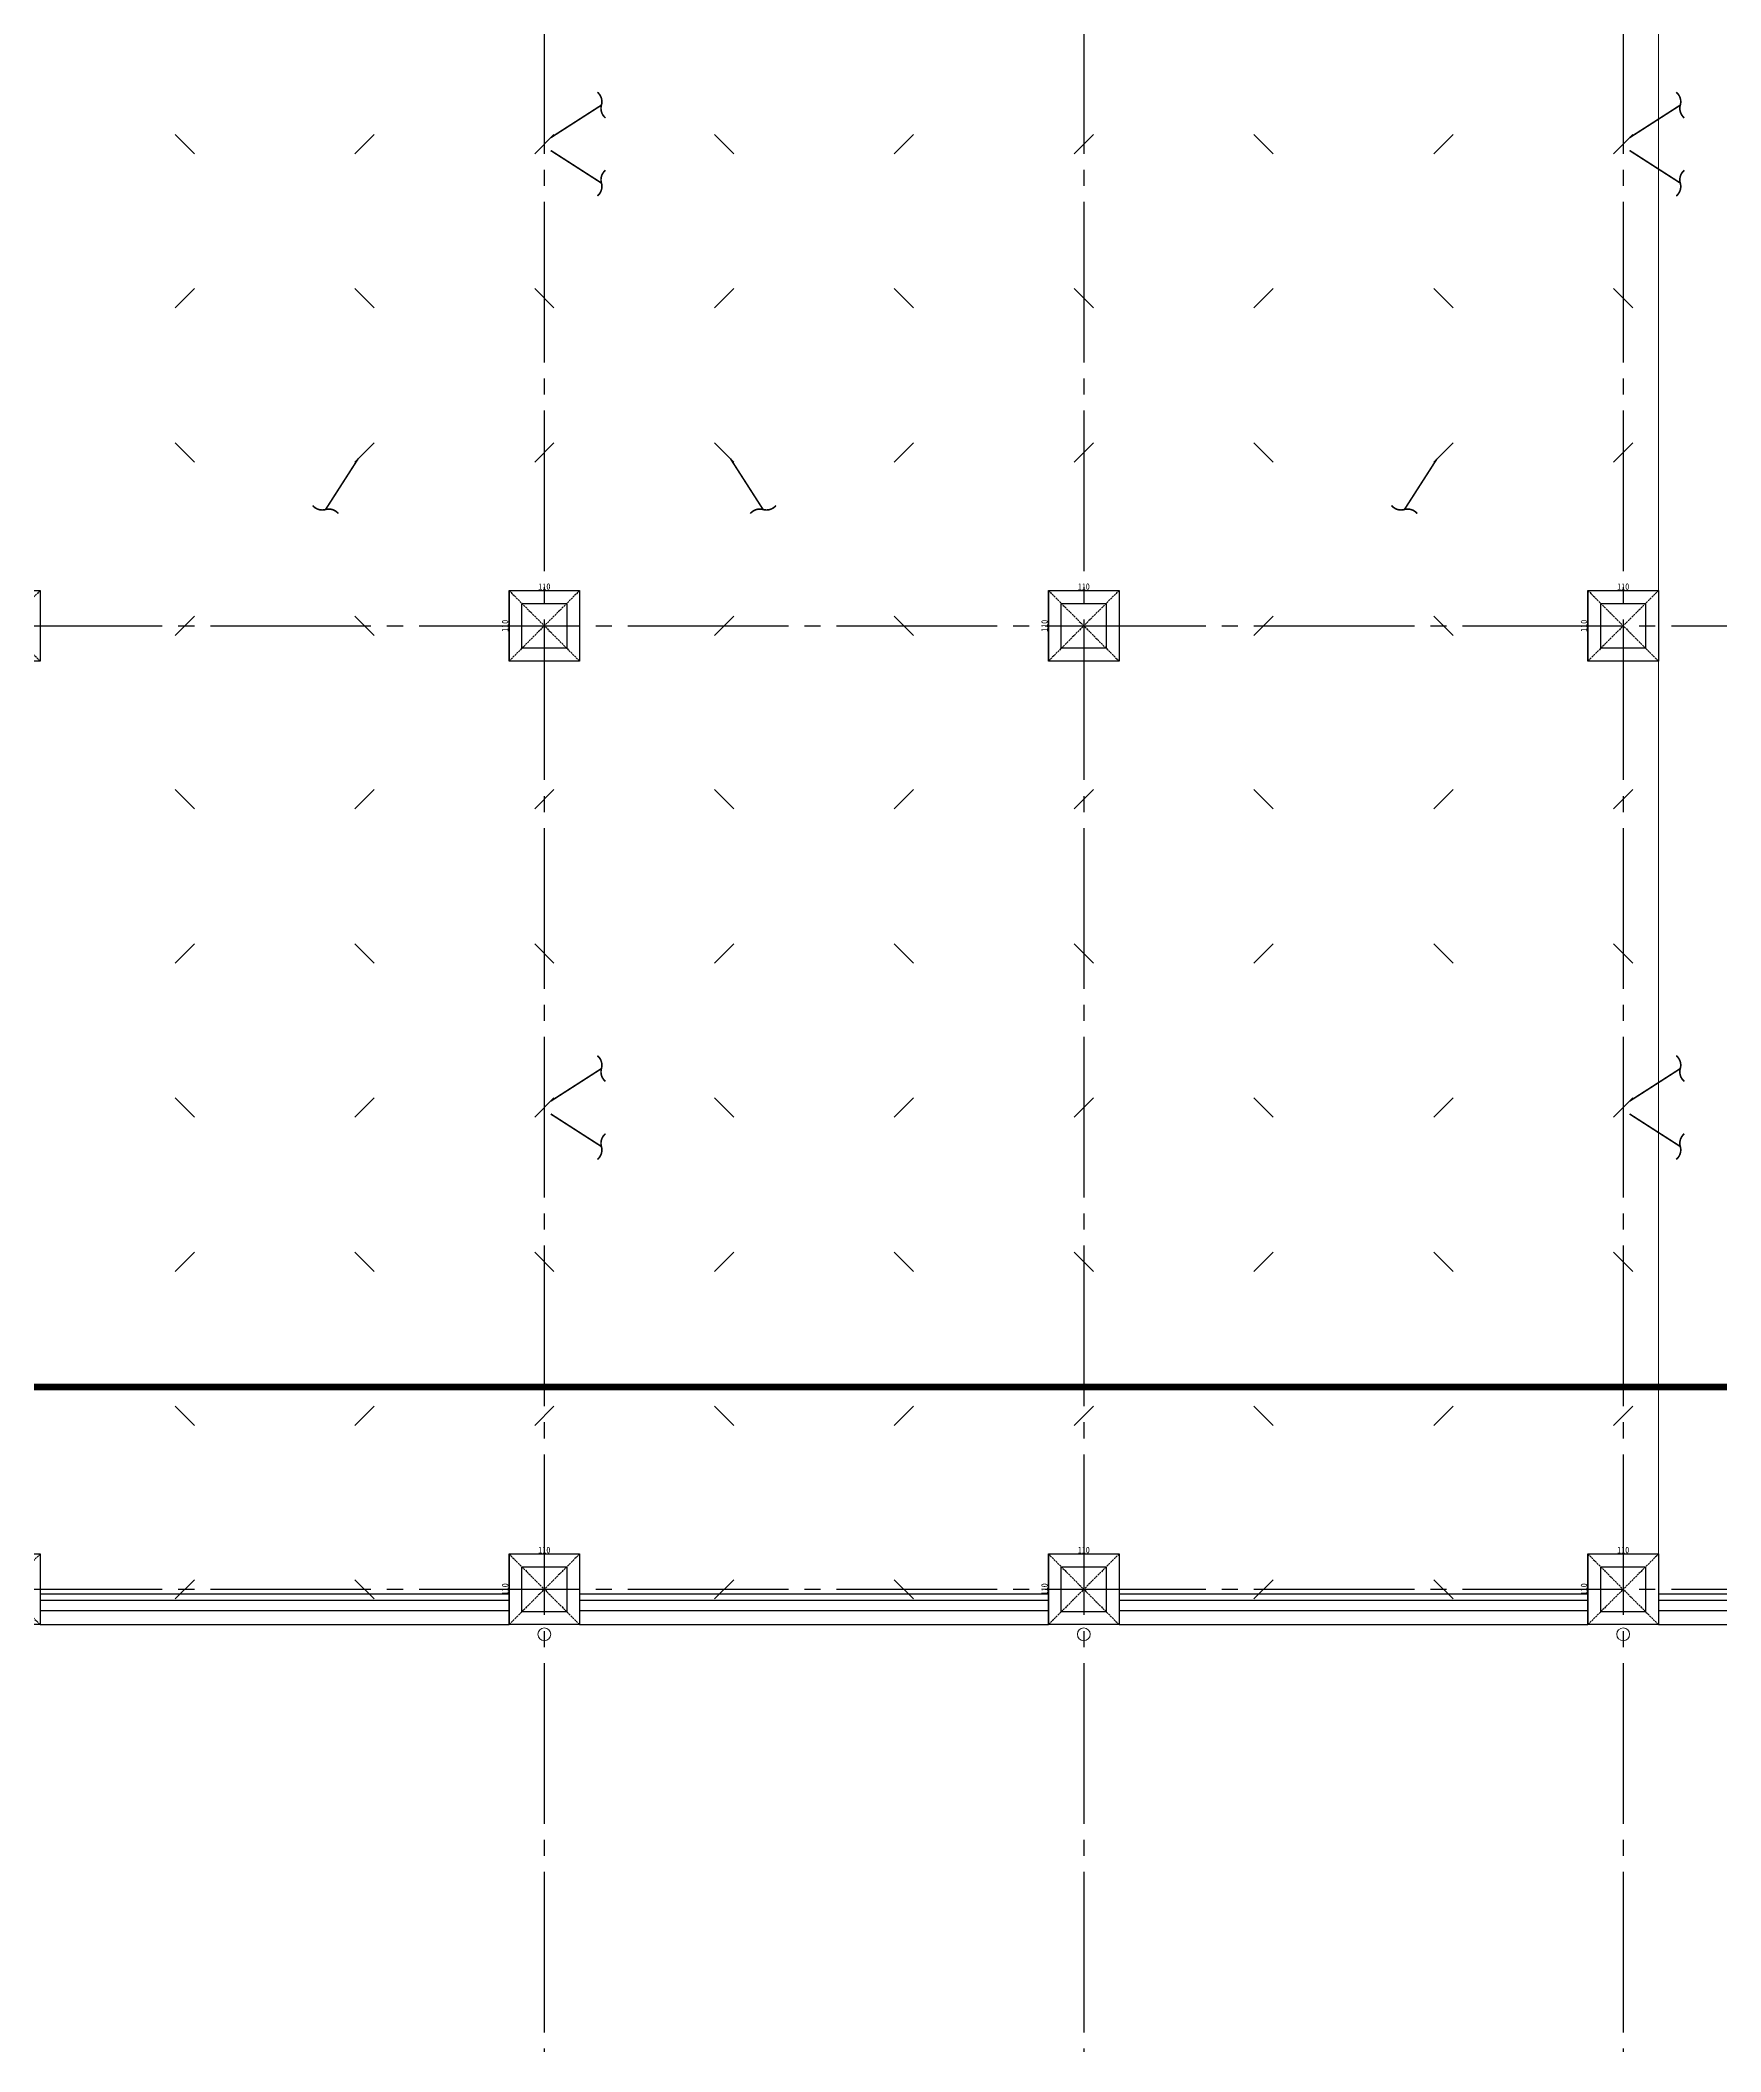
# Model space of a CAD drawing. Header units: millimetres. Extents: x -960 to 39633, y -720 to 12125.
# Drawn here: x 9415 to 12032, y -720 to 2412 of the extents above; entities that cross this region are included whole.
import ezdxf

# ---------------------------------------------------------------- set-up
doc = ezdxf.new("R2010")
doc.units = ezdxf.units.MM
doc.header["$LTSCALE"] = 100
for name, pattern in [('188K-SM-03-F05-ARCH-PA-Y2257103$0$DASHED', [19.05, 12.7, -6.35]), ('X-S-FAB-L05$0$COL-CEN-LIN', [3.25, 2.5, -0.25, 0.25, -0.25]), ('X-S-FAB-L05$0$DASHED', [0.75, 0.5, -0.25]), ('X-S-FAB-L05$0$HIDDEN', [0.4, 0.3, -0.1])]:
    doc.linetypes.add(name, pattern=pattern)
for name, color, linetype in [('0-xref', 7, 'Continuous'), ('188K-SM-03-F05-ARCH-PA-Y2257103$0$K-DIivder-3.5', 102, '188K-SM-03-F05-ARCH-PA-Y2257103$0$DASHED'), ('188K-SM-03-F05-ARCH-PA-Y2257103$0$K-岩棉 2hr 3.5-非抗', 11, 'Continuous'), ('X-S-FAB-L05$0$1_L05平面圖_1_A-OBJE-MEP', 8, 'Continuous'), ('X-S-FAB-L05$0$BEAM', 8, 'Continuous'), ('X-S-FAB-L05$0$BLOCK', 8, 'Continuous'), ('X-S-FAB-L05$0$BR-D', 8, 'X-S-FAB-L05$0$DASHED'), ('X-S-FAB-L05$0$CCL', 8, 'X-S-FAB-L05$0$COL-CEN-LIN'), ('X-S-FAB-L05$0$COL', 8, 'Continuous'), ('X-S-FAB-L05$0$COL-S', 8, 'Continuous'), ('X-S-FAB-L05$0$S-FNDN', 8, 'Continuous'), ('X-S-FAB-L05$0$S-鋼柱', 8, 'Continuous'), ('X-S-FAB-L05$0$SLAB', 8, 'Continuous'), ('X-S-FAB-L05$0$WALL-RC', 8, 'Continuous'), ('X-S-FAB-L05$0$斜撐', 8, 'Continuous')]:
    doc.layers.add(name, color=color, linetype=linetype)
doc.layers.add('X-S-FAB-L05$0$XREF', color=8, linetype='Continuous', lineweight=0)
doc.styles.add('X-S-FAB-L05$0$DIM', font='', dxfattribs={"width": 0.8})
doc.styles.get('X-S-FAB-L05$0$DIM').set_extended_font_data('MingLiU')
doc.dimstyles.new('X-S-FAB-L05$0$JJP_005_defpoint', dxfattribs={"dimtxt": 20, "dimasz": 0.5, "dimexe": 0.5, "dimexo": 0.5, "dimgap": 0.5, "dimtad": 1, "dimdsep": 46, "dimtxsty": 'X-S-FAB-L05$0$DIM', "dimblk": 'X-S-FAB-L05$0$_None', "dimcen": 10, "dimclrd": 256, "dimclre": 256, "dimclrt": 256, "dimadec": 0, "dimazin": 0, "dimtfac": 1, "dimtix": 1, "dimtmove": 2, "dimatfit": 3, "dimldrblk": 'X-S-FAB-L05$0$_None', "dimfxl": 0.5, "dimtolj": 1, "dimtzin": 0, "dimarcsym": 0})

# ---------------------------------------------------------------- blocks, each defined once
blk = doc.blocks.new('*D173')
at = {"layer": 'DefPoints', "lineweight": -2, "transparency": 16777216}
blk.add_line((0, 0), (110, 0), dxfattribs=at)
at = {"layer": 'DefPoints', "color": 0, "transparency": 16777216}
for p in [(0, 0), (110, 0), (110, 0)]:
    blk.add_point(p, dxfattribs=at)
at = {"layer": 'DefPoints', "transparency": 16777216, "insert": (55, 6.1), "char_height": 10, "attachment_point": 5, "style": 'X-S-FAB-L05$0$DIM'}
blk.add_mtext('\\A1;110', dxfattribs=at)
blk = doc.blocks.new('X-S-FAB-L05$0$_None')
blk = doc.blocks.new('*D174')
at = {"layer": 'DefPoints', "lineweight": -2, "transparency": 16777216}
blk.add_line((0, 0), (0, -110), dxfattribs=at)
at = {"layer": 'DefPoints', "color": 0, "transparency": 16777216}
for p in [(0, 0), (0, -110), (0, -110)]:
    blk.add_point(p, dxfattribs=at)
at = {"layer": 'DefPoints', "transparency": 16777216, "insert": (-6.1, -55), "char_height": 10, "attachment_point": 5, "rotation": 90, "style": 'X-S-FAB-L05$0$DIM'}
blk.add_mtext('\\A1;110', dxfattribs=at)
blk = doc.blocks.new('X-S-FAB-L05$0$斜撐')
at = {"layer": 'X-S-FAB-L05$0$BR-D', "const_width": 0.5}
blk.add_lwpolyline([(962.11, 215.55, -0.296213), (957.95, 215.19, 0.299957), (953.75, 214.85, 0.006918)], format="xyb", dxfattribs=at)
at = {"layer": 'X-S-FAB-L05$0$BR-D', "linetype": 'ByBlock', "const_width": 0.5}
blk.add_lwpolyline([(964.37, 197.57), (957.95, 215.19)], dxfattribs=at)
blk = doc.blocks.new('X-S-FAB-L05$0$SC1')
at = {"layer": 'DefPoints'}
blk.add_line((27925, 8342.1), (27955, 8312.1), dxfattribs=at)
blk = doc.blocks.new('X-S-FAB-L05$0$VC(C)')
at = {"layer": 'X-S-FAB-L05$0$S-鋼柱'}
for p in [(-18300, -6077.1), (-17460, -6077.1), (-16620, -6077.1), (-18020, -6317.1), (-17740, -6317.1), (-17180, -6317.1), (-16900, -6317.1), (-16340, -6317.1), (-16060, -6317.1), (-18300, -6557.1), (-17460, -6557.1), (-16620, -6557.1), (-18020, -6827.1), (-17180, -6827.1), (-16340, -6827.1), (-18300, -7097.1), (-17460, -7097.1), (-16620, -7097.1), (-18020, -7337.1), (-17740, -7337.1), (-17180, -7337.1), (-16900, -7337.1), (-16340, -7337.1), (-16060, -7337.1), (-18300, -7577.1), (-17460, -7577.1), (-16620, -7577.1), (-18020, -7817.1), (-17740, -7817.1), (-17180, -7817.1), (-16900, -7817.1), (-16340, -7817.1), (-16060, -7817.1), (-18300, -8057.1), (-17460, -8057.1), (-16620, -8057.1), (-18020, -8327.1), (-17180, -8327.1), (-16340, -8327.1)]:
    blk.add_blockref('X-S-FAB-L05$0$SC1', p, dxfattribs=at)
at = {"layer": 'X-S-FAB-L05$0$S-鋼柱', "rotation": 90}
for p in [(18247.1, -25690), (18527.1, -25690), (19087.1, -25690), (19367.1, -25690), (19927.1, -25690), (20207.1, -25690), (17967.1, -25930), (18807.1, -25930), (19647.1, -25930), (18247.1, -26170), (18527.1, -26170), (19087.1, -26170), (19367.1, -26170), (19927.1, -26170), (20207.1, -26170), (17967.1, -26440), (18807.1, -26440), (19647.1, -26440), (18247.1, -26710), (18527.1, -26710), (19087.1, -26710), (19367.1, -26710), (19927.1, -26710), (20207.1, -26710), (17967.1, -26950), (18807.1, -26950), (19647.1, -26950), (18247.1, -27190), (18527.1, -27190), (19087.1, -27190), (19367.1, -27190), (19927.1, -27190), (20207.1, -27190), (17967.1, -27430), (18807.1, -27430), (19647.1, -27430), (18247.1, -27669.9), (18527.1, -27669.9), (19087.1, -27669.9), (19367.1, -27669.9), (19927.1, -27669.9), (20207.1, -27669.9), (17967.1, -27940), (18807.1, -27940), (19647.1, -27940)]:
    blk.add_blockref('X-S-FAB-L05$0$SC1', p, dxfattribs=at)
at = {"layer": 'X-S-FAB-L05$0$斜撐'}
for p, xscale, yscale, zscale, rotation in [((8187.4, 6747.2), 5.000000000000002, 5.000000000000002, 5.000000000000002, 282.6853631040207), ((9867.4, 6747.2), 5.000000000000002, 5.000000000000002, 5.000000000000002, 282.6853631040207), ((8187.4, -2247.2), -5, 5, 5, 257.3146368959793), ((9867.4, -2247.2), -5, 5, 5, 257.3146368959793), ((5422.8, 3782.6), -5.000000000000004, 5, 5, 167.3146368959792), ((14977.2, 3782.6), 5.000000000000001, 5.000000000000001, 5.000000000000001, 192.6853631040205), ((7102.8, 3782.6), -5.000000000000004, 5, 5, 167.3146368959792), ((8187.4, 5247.2), 5.000000000000002, 5.000000000000002, 5.000000000000002, 282.6853631040207), ((9867.4, 5247.2), 5.000000000000002, 5.000000000000002, 5.000000000000002, 282.6853631040207), ((8187.4, -3747.2), -5, 5, 5, 257.3146368959793), ((9867.4, -3747.2), -5, 5, 5, 257.3146368959793)]:
    blk.add_blockref('X-S-FAB-L05$0$斜撐', p, dxfattribs=dict(at, xscale=xscale, yscale=yscale, zscale=zscale, rotation=rotation))
blk = doc.blocks.new('X-S-FAB-L05$0$板_3_2', base_point=(11935, 9055))
at = {"layer": 'X-S-FAB-L05$0$S-FNDN', "color": 15, "lineweight": 0, "flags": 128}
blk.add_lwpolyline([(11935, 9055), (4350, 9055), (4350, 7470), (9330, 7470), (9330, -55), (11935, -55), (11935, 4530), (11070, 4530), (11070, 5003), (11935, 5003)], close=True, dxfattribs=at)
blk = doc.blocks.new('188K-SM-03-F05-ARCH-PA-Y2257103')
at = {"layer": '188K-SM-03-F05-ARCH-PA-Y2257103$0$K-DIivder-3.5', "linetype": 'ByBlock', "ltscale": 2, "const_width": 10, "elevation": 0}
blk.add_lwpolyline([(13172.5, 315), (7830, 315)], dxfattribs=at)
at = {"layer": '188K-SM-03-F05-ARCH-PA-Y2257103$0$K-岩棉 2hr 3.5-非抗'}
for p, q in [((10145, -7.5, 0), (9415, -7.5, 0)), ((10145, -17.5), (9415, -17.5)), ((10985, -7.5, 0), (10255, -7.5, 0)), ((10985, -17.5), (10255, -17.5)), ((11825, -7.5, 0), (11095, -7.5, 0)), ((11825, -17.5), (11095, -17.5)), ((12665, -7.5, 0), (11935, -7.5, 0)), ((12665, -17.5), (11935, -17.5))]:
    blk.add_line(p, q, dxfattribs=at)
blk = doc.blocks.new('*U58')
at = {"layer": 'DefPoints', "linetype": 'X-S-FAB-L05$0$HIDDEN', "ltscale": 0.1}
for p, q in [((110, 0), (0, -110)), ((0, 0), (110, -110))]:
    blk.add_line(p, q, dxfattribs=at)
at = {"layer": 'X-S-FAB-L05$0$COL', "ltscale": 0.1}
blk.add_lwpolyline([(0, 0), (110, 0), (110, -110), (0, -110)], close=True, dxfattribs=at)
at = {"layer": 'DefPoints'}
dim = blk.add_linear_dim(base=(0, -110), p1=(0, 0), p2=(0, -110), angle=90, dimstyle='X-S-FAB-L05$0$JJP_005_defpoint', override={"dimtxt": 10}, dxfattribs=at)
dim.commit()
dim.dimension.update_dxf_attribs({"geometry": '*D174', "text_midpoint": (-6.067, -55)})
dim = blk.add_linear_dim(base=(110, 0), p1=(0, 0), p2=(110, 0), dimstyle='X-S-FAB-L05$0$JJP_005_defpoint', override={"dimtxt": 10}, dxfattribs=at)
dim.commit()
dim.dimension.update_dxf_attribs({"geometry": '*D173', "text_midpoint": (55, 6.067)})
blk = doc.blocks.new('X-S-FAB-L05$0$FAB2-L05')
at = {"layer": 'X-S-FAB-L05$0$CCL'}
for p, q in [((-15960, 11005), (-15960, 0)), ((-15120, 11005), (-15120, 0)), ((-14280, 11005), (-14280, 0)), ((-26880, 2220), (1210, 2220)), ((-26880, 720), (1210, 720))]:
    blk.add_line(p, q, dxfattribs=at)
at = {"layer": 'X-S-FAB-L05$0$COL-S'}
for points in [[(-15995, 2255), (-15925, 2255), (-15925, 2185), (-15995, 2185)], [(-15155, 2255), (-15085, 2255), (-15085, 2185), (-15155, 2185)], [(-14315, 2255), (-14245, 2255), (-14245, 2185), (-14315, 2185)], [(-15995, 755), (-15925, 755), (-15925, 685), (-15995, 685)], [(-15155, 755), (-15085, 755), (-15085, 685), (-15155, 685)], [(-14315, 755), (-14245, 755), (-14245, 685), (-14315, 685)]]:
    blk.add_lwpolyline(points, close=True, dxfattribs=at)
at = {"layer": 'X-S-FAB-L05$0$BEAM'}
for p in [(-16015, 2275), (-15175, 2275), (-14335, 2275), (-16015, 775), (-15175, 775), (-14335, 775)]:
    blk.add_blockref('*U58', p, dxfattribs=at)
blk = doc.blocks.new('X-S-FAB-L05')
at = {"layer": 'X-S-FAB-L05$0$1_L05平面圖_1_A-OBJE-MEP', "color": 8, "lineweight": 0, "ltscale": 10}
for centre in [(10200, -70), (11040, -70), (11880, -70)]:
    blk.add_circle(centre, 10, dxfattribs=at)
at = {"layer": 'X-S-FAB-L05$0$COL-S'}
for points in [[(10165, 1535), (10235, 1535), (10235, 1465), (10165, 1465)], [(11005, 1535), (11075, 1535), (11075, 1465), (11005, 1465)], [(11845, 1535), (11915, 1535), (11915, 1465), (11845, 1465)], [(10165, 35), (10235, 35), (10235, -35), (10165, -35)], [(11005, 35), (11075, 35), (11075, -35), (11005, -35)], [(11845, 35), (11915, 35), (11915, -35), (11845, -35)]]:
    blk.add_lwpolyline(points, close=True, dxfattribs=at)
at = {"layer": 'X-S-FAB-L05$0$WALL-RC'}
for p, q in [((9415, -33), (10145, -33)), ((9415, -55), (10145, -55)), ((10255, -33), (10985, -33)), ((10255, -55), (10985, -55)), ((11095, -33), (11825, -33)), ((11095, -55), (11825, -55)), ((11935, -33), (12665, -33)), ((11935, -55), (12665, -55))]:
    blk.add_line(p, q, dxfattribs=at)
at = {"layer": 'X-S-FAB-L05$0$BEAM'}
for p in [(9305, 1555), (10145, 1555), (10985, 1555), (11825, 1555), (9305, 55), (10145, 55), (10985, 55), (11825, 55)]:
    blk.add_blockref('*U58', p, dxfattribs=at)
at = {"layer": 'X-S-FAB-L05$0$BLOCK'}
blk.add_blockref('X-S-FAB-L05$0$FAB2-L05', (26160, -720), dxfattribs=at)
at = {"layer": 'X-S-FAB-L05$0$SLAB', "color": 15, "lineweight": 0}
blk.add_blockref('X-S-FAB-L05$0$板_3_2', (11935, 9055), dxfattribs=at)
at = {"layer": 'X-S-FAB-L05$0$XREF'}
blk.add_blockref('X-S-FAB-L05$0$VC(C)', (0, 0), dxfattribs=at)

msp = doc.modelspace()

# ---------------------------------------------------------------- block references
msp.add_blockref('188K-SM-03-F05-ARCH-PA-Y2257103', (0, 0))
at = {"layer": '0-xref'}
msp.add_blockref('X-S-FAB-L05', (0, 0), dxfattribs=at)

doc.saveas('drawing.dxf')
